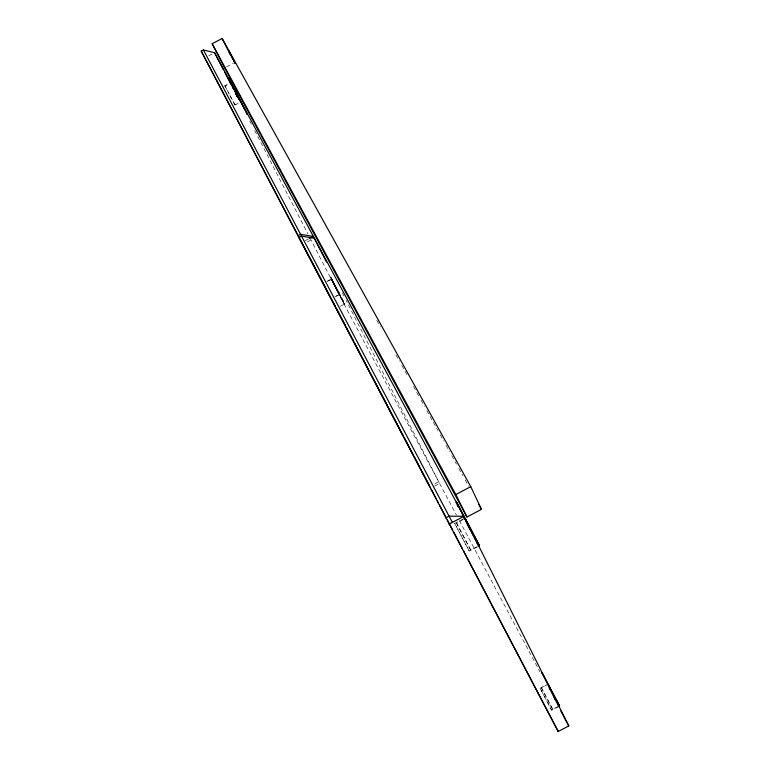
<?xml version="1.0" encoding="UTF-8"?>
<svg xmlns="http://www.w3.org/2000/svg" width="770" height="770" viewBox="0 0 770 770"><rect width="100%" height="100%" fill="white"/><g stroke="black" fill="none" stroke-linecap="round" stroke-linejoin="round"><path stroke-width="0.58" stroke-dasharray="3.85 2.89" d="M558.943 706.417L551.686 710.258L540.088 688.226L547.287 684.415M557.769 706.658L552.735 709.314L546.026 696.677L541.445 687.88L546.45 685.233M477.641 546.738L469.276 551.137L454.704 523.398L464.069 518.46M476.514 546.825L470.634 549.915L456.658 523.369L463.299 519.365M434.752 483.887L438.717 481.799L344.142 304.275L310.666 239.258M434.627 486.062L439.603 483.445L346.077 300.329M305.209 240.702L309.444 238.488M307.182 241.963L311.388 239.759M330.821 277.056L330.369 277.296L344.392 304.237L344.835 304.006L330.821 277.056L335.431 286.171M327.645 280.896L331.629 278.769L332.322 280.02M326.865 281.589L331.514 279.606M332.159 280.954L331.88 279.269L338.194 291.204M338.097 292.311L338.54 292.071L344.835 304.006M335.691 287.739L339.118 294.169L339.599 293.967L338.887 292.552M334.815 296.748L339.252 294.419L338.444 292.793M336.172 296.315L339.378 294.641L338.3 292.504M340.552 295.988L340.119 296.219L344.392 304.237M340.273 306.306L344.142 304.275M208.718 55.815L212.703 53.736M226.524 66.846L233.377 63.275M223.81 86.288L230.249 82.929M228.834 93.362L225.033 86.028L229.508 83.68M230.528 96.587L234.812 104.701L238.392 102.872M234.812 105.067L240.307 102.198M331.437 279.5L332.265 280.992M339.599 293.967L336.134 287.508M234.812 104.701L229.248 94.142M540.088 688.226L545.333 698.13M541.445 687.88L546.642 697.649M552.735 709.314L547.489 699.458M551.686 710.258L546.382 700.248M331.976 280.444L331.196 279.038L332.303 281.243M339.378 294.641L337.895 291.907M331.398 279.366L331.726 280.107M456.466 522.965L470.634 549.915M454.704 523.398L469.276 551.137M376.809 320.204L380.293 326.509M395.992 354.883L399.486 361.188M401.805 365.384L408.206 376.944M413.442 386.405L418.668 395.857M420.998 400.063L424.482 406.368M426.811 410.574L437.861 430.536M440.19 434.742L443.674 441.046M446.003 445.243L449.488 451.547M451.817 455.753L456.466 464.156M458.795 468.362L462.866 475.716M465.186 479.922L468.68 486.226M225.033 86.009L229.335 94.171M338.54 292.071L335.123 285.583M331.851 280.213L332.659 281.733M338.704 293.428L336.047 288.432L337.125 290.463M439.603 483.445L456.523 515.207M459.344 520.51L540.011 671.912M332.544 281.512L333.525 283.37M332.996 282.369L334.883 285.949M333.429 283.177L334.517 285.247M334.45 285.102L337.751 291.435M334.681 285.814L336.124 288.567M335.518 287.152L337.549 291.031M335.065 286.556L332.861 282.311M334.382 284.178L331.629 278.769M332.986 282.571L334.026 284.553M336.586 289.193L338.357 292.6M332.188 281.012L333.083 282.754M249.75 120.957L251.395 124.153M254.687 130.544L307.923 233.936M342.246 292.831L343.882 296.036M332.601 280.723L331.88 279.269"/><path stroke-width="1.16" d="M541.503 673.201L542.109 672.884M549.347 687.908L549.963 687.591L542.677 673.933M549.963 687.591L551.541 690.748L551.204 691.576M558.221 731.5L568.78 725.918L463.887 516.314L314.353 238.209L301.542 236.149L298.885 237.535L558.221 731.5L463.521 550.848M466.947 516.988L455.802 494.552L470.768 486.669L222.155 38.5L212.164 43.697L224.571 67.866L466.947 516.988L481.471 509.345L470.768 486.669M455.898 502.666L456.687 502.252L479.517 545.882L479.123 545.247M445.763 517.912L449.093 516.16L463.887 516.314L449.045 524.139M465.84 519.269L465.042 519.683L462.356 514.678M469.873 529.057L467.727 525.034L468.516 524.62M309.444 238.488L313.39 236.428L214.618 52.745L203.424 49.963L201.22 51.109L297.942 235.736L300.589 234.359L313.39 236.428L326.47 262.031M228.151 78.742L228.7 78.463L233.002 86.471L247.103 113.902L246.573 114.181M231.173 84.604L231.712 84.315L228.7 78.463M229.768 81.745L232.453 86.75L233.002 86.471M558.664 705.975L558.5 705.532M231.154 83.324L232.636 86.384M465.272 518.807L467.525 522.83M231.154 83.295L230.788 82.64L231.712 84.315M230.779 55.065L231.106 55.796L230.567 54.718M231.635 56.172L228.372 50.281L230.875 55.382M230.057 53.563L230.634 54.612M230.086 53.679L231.789 56.874M478.565 504.09L481.471 509.345M239.999 100.408L240.461 101.245M229.113 51.629L229.72 52.803M476.986 541.387L478.257 543.716M234.003 61.167L233.695 60.589L234.061 61.639M476.264 540.02L479.075 544.968L467.958 523.619M212.164 43.697L455.802 494.552M244.947 109.879L239.884 100.216M246.025 111.891L247.103 113.902M473.184 534.669L474.301 536.757M475.427 538.846L476.553 540.944M456.976 504.668L458.054 506.67M556.344 700.276L559.607 706.225L549.616 687.87M549.231 687.908L550.406 690.093M467.948 525.448L471.817 532.734M551.541 690.748L559.328 705.628L548.144 684.559L552.138 692.346M473.377 534.621L474.686 537.085M239.749 99.956L236.352 93.526M560.878 711.095L568.78 725.918M229.624 52.62L229.296 52.023L229.556 52.581M232.338 85.509L235.726 91.938M239.258 99.032L231.731 84.584M554.515 696.85L552.619 693.25M551.715 692.538L552.725 694.444M472.944 533.803L469.421 527.113M552.639 694.271L554.284 697.389M232.781 87.645L233.936 89.83M236.621 95.316L237.757 97.472M203.424 49.963L301.619 236.323M301.542 236.149L452.346 522.397M201.22 51.109L335.277 306.219M297.942 235.736L420.863 469.527M421.142 470.056L430.093 487.092M471.683 532.474L473.733 536.382M554.669 698.14L556.007 700.7M555.632 699.969L554.207 697.264L557.037 702.663M235.822 93.805L237.093 96.24M336.394 308.337L345.287 325.306M346.394 327.433L353.064 340.157M354.181 342.275L369.186 370.909M370.303 373.026L379.196 389.995M380.313 392.113L386.983 404.837M388.09 406.964L403.105 435.599M404.212 437.716L413.105 454.685M414.222 456.803L419.226 466.351M421.999 471.654L429.227 485.437M431.21 489.219L436.224 498.777M437.341 500.904L438.457 503.031M439.564 505.159L446.253 517.912M447.37 520.039L452.375 529.596M453.492 531.724L462.404 548.721M235.187 92.217L236.438 94.623M473.589 536.103L475.485 539.751M233.772 88.569L238.151 96.606M235.995 93.757L237.276 96.231M234.792 62.957L233.897 61.051M232.001 57.529L233.146 59.752L232.704 58.818M234.427 61.985L234.734 62.601M467.881 524.129L468.911 526.122M556.922 702.442L559.001 706.542L557.952 704.425M232.453 86.75L234.09 89.917M236.804 95.191L238.97 99.407M214.618 52.745L223.406 69.8M224.503 71.928L230.163 82.65M475.331 539.472L478.738 546.296M234.532 62.37L234.84 62.957M230.124 53.573L229.797 52.928L230.297 53.919M239.162 98.57L240.433 101.091M477.169 543.052L477.9 544.486M232.174 57.153L235.235 63.236M222.155 38.5L227.987 50.108M456.687 502.252L465.061 518.98M542.648 673.952L549.077 686.801M465.581 520.751L467.727 525.034M229.402 52.293L229.113 51.725M465.263 518.903L465.725 519.885"/></g></svg>
